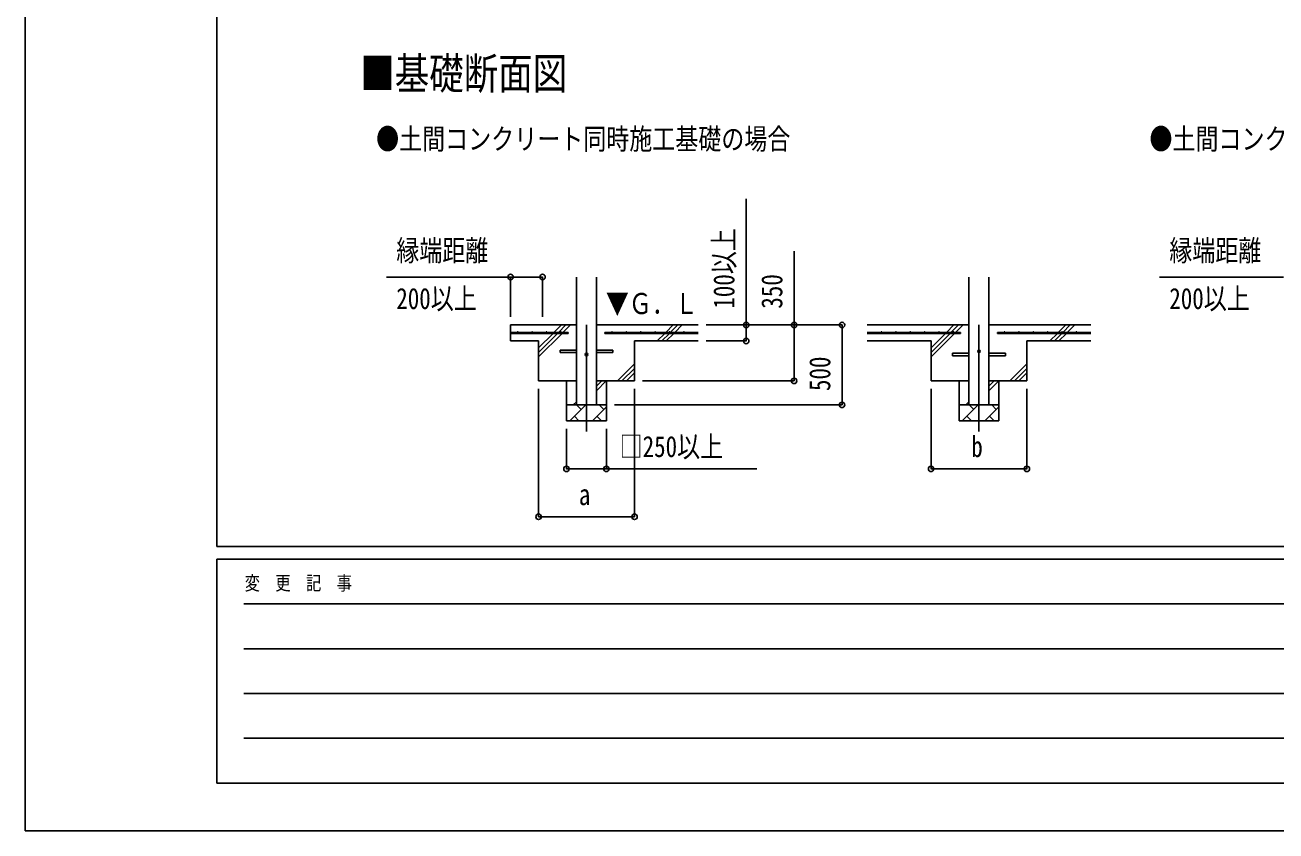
# Model space of a CAD drawing. Units: millimetres, scale not verified. Extents: x -16820 to 16820, y -11880 to 11880.
# Drawn here: x -16820 to -8990, y -11880 to -6839 of the extents above; entities that cross this region are included whole.
import ezdxf
from ezdxf.enums import TextEntityAlignment as Align

# ---------------------------------------------------------------- set-up
doc = ezdxf.new("R2010")
doc.units = ezdxf.units.MM
doc.header["$LTSCALE"] = 50
for name, color, linetype in [('0-2_USER1', 3, 'Continuous'), ('0-4_YKK_12', 2, 'Continuous'), ('0-5_YKK_13', 4, 'Continuous'), ('0-6_YKK_A1', 4, 'Continuous'), ('0-7_YKK_D', 6, 'Continuous'), ('0-8_YKK_ZWAK', 7, 'Continuous')]:
    doc.layers.add(name, color=color, linetype=linetype)
doc.styles.add('ＭＳ ゴシック', font='')
doc.styles.get('ＭＳ ゴシック').set_extended_font_data('MS Gothic')

msp = doc.modelspace()

# ---------------------------------------------------------------- linework, layer by layer
at = {"layer": '0-4_YKK_12'}
for p, q in [((-13305.92, -8715), (-13305.92, -9380.95)), ((-10848.92, -8715), (-10848.92, -9380.95))]:
    msp.add_line(p, q, dxfattribs=at)
at = {"layer": '0-5_YKK_13'}
for p, q in [((-13470.92, -8872), (-13368.42, -8872)), ((-13470.92, -8888), (-13470.92, -8872)), ((-13470.92, -8888), (-13368.42, -8888)), ((-13243.42, -8872), (-13140.92, -8872)), ((-13243.42, -8888), (-13140.92, -8888)), ((-13140.92, -8872), (-13140.92, -8888)), ((-11013.92, -8892), (-10911.42, -8892)), ((-11013.92, -8908), (-11013.92, -8892)), ((-11013.92, -8908), (-10911.42, -8908)), ((-10786.42, -8892), (-10683.92, -8892)), ((-10786.42, -8908), (-10683.92, -8908)), ((-10683.92, -8892), (-10683.92, -8908))]:
    msp.add_line(p, q, dxfattribs=at)
for centre in [(-13305.92, -8900), (-10848.92, -8880)]:
    msp.add_circle(centre, 8, dxfattribs=at)
at = {"layer": '0-6_YKK_A1'}
for p, q in [((-13368.42, -9215), (-13368.42, -8415)), ((-13243.42, -8415), (-13243.42, -9215)), ((-10911.42, -9215), (-10911.42, -8415)), ((-10786.42, -8415), (-10786.42, -9215)), ((-13368.42, -8715), (-13780.92, -8715)), ((-13780.92, -8715), (-13780.92, -8815)), ((-13420.92, -8762.5), (-13780.92, -8762.5)), ((-13420.92, -8767.5), (-13780.92, -8767.5)), ((-13605.92, -8915), (-13458.42, -8767.5)), ((-13605.92, -8858.43), (-13514.99, -8767.5)), ((-13605.92, -8886.72), (-13486.71, -8767.5)), ((-13509.99, -8762.5), (-13462.49, -8715)), ((-13481.71, -8762.5), (-13434.21, -8715)), ((-13453.42, -8762.5), (-13405.92, -8715)), ((-13420.92, -8762.5), (-13420.92, -8767.5)), ((-12605.92, -8715), (-13243.42, -8715)), ((-13190.92, -8762.5), (-12605.92, -8762.5)), ((-13190.92, -8762.5), (-13190.92, -8767.5)), ((-13190.92, -8767.5), (-12605.92, -8767.5)), ((-12862.49, -8815), (-12814.99, -8767.5)), ((-12834.21, -8815), (-12786.71, -8767.5)), ((-12809.99, -8762.5), (-12762.49, -8715)), ((-12805.92, -8815), (-12758.42, -8767.5)), ((-12781.71, -8762.5), (-12734.21, -8715)), ((-12753.42, -8762.5), (-12705.92, -8715)), ((-10911.42, -8715), (-11548.92, -8715)), ((-10963.92, -8762.5), (-11548.92, -8762.5)), ((-10963.92, -8767.5), (-11548.92, -8767.5)), ((-11148.92, -8915), (-11001.42, -8767.5)), ((-11148.92, -8858.43), (-11057.99, -8767.5)), ((-11148.92, -8886.72), (-11029.71, -8767.5)), ((-11052.99, -8762.5), (-11005.49, -8715)), ((-11024.71, -8762.5), (-10977.21, -8715)), ((-10996.42, -8762.5), (-10948.92, -8715)), ((-10963.92, -8762.5), (-10963.92, -8767.5)), ((-10148.92, -8715), (-10786.42, -8715)), ((-10733.92, -8762.5), (-10148.92, -8762.5)), ((-10733.92, -8762.5), (-10733.92, -8767.5)), ((-10733.92, -8767.5), (-10148.92, -8767.5)), ((-10405.49, -8815), (-10357.99, -8767.5)), ((-10377.21, -8815), (-10329.71, -8767.5)), ((-10352.99, -8762.5), (-10305.49, -8715)), ((-10348.92, -8815), (-10301.42, -8767.5)), ((-10324.71, -8762.5), (-10277.21, -8715)), ((-10296.42, -8762.5), (-10248.92, -8715)), ((-13605.92, -8815), (-13780.92, -8815)), ((-13605.92, -8815), (-13605.92, -9065)), ((-12605.92, -8815), (-13005.92, -8815)), ((-13005.92, -8815), (-13005.92, -9065)), ((-11148.92, -8815), (-11548.92, -8815)), ((-11148.92, -8815), (-11148.92, -9065)), ((-10548.92, -8815), (-10548.92, -9065)), ((-10548.92, -8815), (-10148.92, -8815)), ((-13112.49, -9065), (-13005.92, -8958.43)), ((-13084.21, -9065), (-13005.92, -8986.72)), ((-10655.49, -9065), (-10548.92, -8958.43)), ((-10627.21, -9065), (-10548.92, -8986.72)), ((-13368.42, -9065), (-13605.92, -9065)), ((-13430.92, -9065), (-13430.92, -9315)), ((-13243.42, -9126.67), (-13181.75, -9065)), ((-13243.42, -9098.38), (-13210.04, -9065)), ((-13005.92, -9065), (-13243.42, -9065)), ((-13180.92, -9065), (-13180.92, -9315)), ((-13055.92, -9065), (-13005.92, -9015)), ((-10911.42, -9065), (-11148.92, -9065)), ((-10973.92, -9065), (-10973.92, -9315)), ((-10786.42, -9126.67), (-10724.75, -9065)), ((-10786.42, -9098.38), (-10753.04, -9065)), ((-10548.92, -9065), (-10786.42, -9065)), ((-10723.92, -9065), (-10723.92, -9315)), ((-10598.92, -9065), (-10548.92, -9015)), ((-13180.92, -9215), (-13430.92, -9215)), ((-13410.18, -9315), (-13310.18, -9215)), ((-13388.32, -9215), (-13368.42, -9195.1)), ((-13338.74, -9243.55), (-13367.29, -9215)), ((-13268.76, -9315), (-13180.92, -9227.16)), ((-13197.32, -9243.55), (-13225.87, -9215)), ((-10723.92, -9215), (-10973.92, -9215)), ((-10953.18, -9315), (-10853.18, -9215)), ((-10931.32, -9215), (-10911.42, -9195.1)), ((-10881.74, -9243.55), (-10910.29, -9215)), ((-10811.76, -9315), (-10723.92, -9227.16)), ((-10740.32, -9243.55), (-10768.87, -9215)), ((-13180.92, -9315), (-13430.92, -9315)), ((-13381.63, -9286.45), (-13353.08, -9315)), ((-13240.21, -9286.45), (-13211.66, -9315)), ((-10723.92, -9315), (-10973.92, -9315)), ((-10924.63, -9286.45), (-10896.08, -9315)), ((-10783.21, -9286.45), (-10754.66, -9315))]:
    msp.add_line(p, q, dxfattribs=at)
for centre in [(-13735.92, -8760), (-13645.92, -8760), (-13555.92, -8760), (-13465.92, -8760), (-13145.92, -8760), (-13055.92, -8760), (-12965.92, -8760), (-12875.92, -8760), (-12785.92, -8760), (-12695.92, -8760), (-11458.92, -8760), (-11368.92, -8760), (-11278.92, -8760), (-11188.92, -8760), (-11098.92, -8760), (-11008.92, -8760), (-10688.92, -8760), (-10598.92, -8760), (-10508.92, -8760), (-10418.92, -8760), (-10328.92, -8760), (-10238.92, -8760)]:
    msp.add_circle(centre, 2.5, dxfattribs=at)
at = {"layer": '0-7_YKK_D'}
for p, q in [((-13780.92, -8415), (-14558.4, -8415)), ((-13780.92, -8665), (-13780.92, -8414)), ((-13780.92, -8415), (-13580.92, -8415)), ((-13580.92, -8665), (-13580.92, -8414)), ((-8942.92, -8415), (-9719.37, -8415)), ((-12555.92, -8715), (-12304.92, -8715)), ((-12555.92, -8715), (-11704.92, -8715)), ((-12555.92, -8715), (-12004.92, -8715)), ((-11705.92, -9215), (-11705.92, -8715)), ((-12555.92, -8815), (-12304.92, -8815)), ((-12955.92, -9065), (-12004.92, -9065)), ((-13605.92, -9115), (-13605.92, -9916)), ((-13004.92, -9115), (-13004.92, -9916)), ((-11148.92, -9115), (-11148.92, -9616)), ((-10548.92, -9115), (-10548.92, -9616)), ((-13130.92, -9215), (-11704.92, -9215)), ((-13430.92, -9365), (-13430.92, -9616)), ((-13180.92, -9365), (-13180.92, -9616)), ((-11148.92, -9615), (-10548.92, -9615)), ((-13605.92, -9915), (-13004.92, -9915))]:
    msp.add_line(p, q, dxfattribs=at)
for points in [[(-12305.92, -8815), (-12305.92, -8715), (-12305.92, -7926.2)], [(-12005.92, -9065), (-12005.92, -8715), (-12005.92, -8252.6)], [(-13430.92, -9615), (-13180.92, -9615), (-12238.52, -9615)]]:
    msp.add_lwpolyline(points, dxfattribs=at)
for centre in [(-13780.92, -8415), (-13580.92, -8415), (-12305.92, -8715), (-12005.92, -8715), (-11705.92, -8715), (-12305.92, -8815), (-12005.92, -9065), (-11705.92, -9215), (-13430.92, -9615), (-13180.92, -9615), (-11148.92, -9615), (-10548.92, -9615), (-13605.92, -9915), (-13004.92, -9915)]:
    msp.add_circle(centre, 17, dxfattribs=at)
at = {"layer": '0-8_YKK_ZWAK'}
for p, q in [((-15619.92, -10100), (-15619.92, 11100)), ((15580.08, -10100), (-15619.92, -10100)), ((-5219.92, -10180), (-15619.92, -10180)), ((-15619.92, -11580), (-15619.92, -10180)), ((-15449.92, -10460), (-5419.92, -10460)), ((-15449.92, -10740), (-5419.92, -10740)), ((-15449.92, -11020), (-5419.92, -11020)), ((-15449.92, -11300), (-5419.92, -11300)), ((-15619.92, -11580), (-5219.92, -11580))]:
    msp.add_line(p, q, dxfattribs=at)
msp.add_lwpolyline([(-16820, -11880), (16820, -11880), (16820, 11880), (-16820, 11880)], close=True, dxfattribs=at)

# ---------------------------------------------------------------- texts
at = {"layer": '0-2_USER1', "style": 'ＭＳ ゴシック', "width": 0.8}
for s, height, p in [('■基礎断面図', 197.9, (-14721.92, -7300.2)), ('●土間コンクリート同時施工基礎の場合', 132, (-14622.37, -7657)), ('●土間コンクリート考慮基礎の場合', 132, (-9781.81, -7657))]:
    msp.add_text(s, height=height, dxfattribs=at).set_placement(p, align=Align.BOTTOM_LEFT)
at = {"layer": '0-6_YKK_A1', "style": 'ＭＳ ゴシック', "width": 0.8}
msp.add_text('▼Ｇ．Ｌ', height=132, dxfattribs=at).set_placement((-13184.56, -8686.55), align=Align.BOTTOM_LEFT)
at = {"layer": '0-7_YKK_D', "style": 'ＭＳ ゴシック', "width": 0.8}
for s, p in [('100以上', (-12339.92, -8613)), ('350', (-12039.92, -8613)), ('500', (-11739.92, -9128.2))]:
    msp.add_text(s, height=132, rotation=90, dxfattribs=at).set_placement(p, align=Align.BOTTOM_LEFT)
for s, p in [('縁端距離', (-14496.06, -8355)), ('縁端距離', (-9657.54, -8355)), ('200以上', (-14496.06, -8655)), ('200以上', (-9657.54, -8655)), ('□250以上', (-13098.12, -9581)), ('b', (-10896.92, -9581)), ('a', (-13353.42, -9881))]:
    msp.add_text(s, height=132, dxfattribs=at).set_placement(p, align=Align.BOTTOM_LEFT)
at = {"layer": '0-8_YKK_ZWAK', "style": 'ＭＳ ゴシック', "width": 0.8}
msp.add_text('変  更  記  事', height=87.98, dxfattribs=at).set_placement((-15445.24, -10400), align=Align.BOTTOM_LEFT)

doc.saveas('drawing.dxf')
